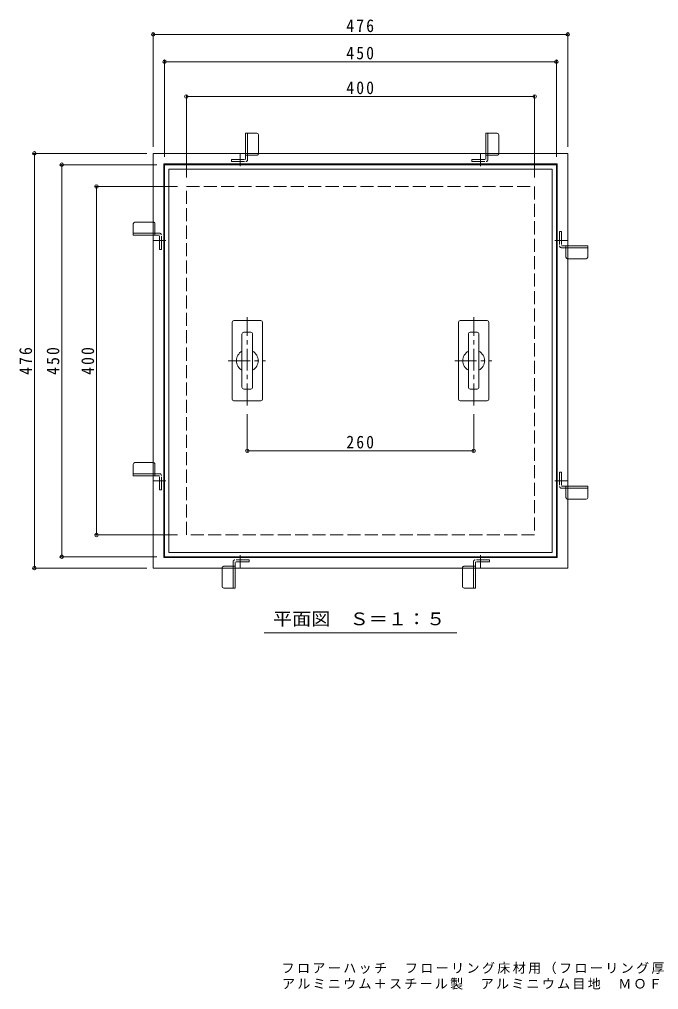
# Model space of a CAD drawing. Units: millimetres on the paper, enlarged 2 times, with parts at other scales. Extents: x -291 to 354, y -273 to 228.
# Drawn here: x -290.8 to 2.8, y -273.2 to 172.2 of the extents above; entities that cross this region are included whole.
import ezdxf
from ezdxf.enums import TextEntityAlignment as Align

# ---------------------------------------------------------------- set-up
doc = ezdxf.new("R2010")
doc.units = ezdxf.units.MM
doc.header["$LTSCALE"] = 2
doc.header["$PDMODE"] = 32
doc.header["$PDSIZE"] = 1.6
doc.linetypes.add('CHAIN1', pattern=[8, 5, -1, 1, -1])
doc.linetypes.add('DASHED3', pattern=[4, 3, -1])
for name, color, linetype, lineweight in [('0-1', 2, 'DASHED3', 9), ('0-2', 3, 'Continuous', 9), ('0-4', 7, 'Continuous', 9)]:
    doc.layers.add(name, color=color, linetype=linetype, lineweight=lineweight)
doc.layers.add('F-0', color=7, linetype='Continuous')
doc.styles.add('ＭＳ ゴシック', font='')
doc.styles.get('ＭＳ ゴシック').set_extended_font_data('MS Gothic')

msp = doc.modelspace()

# ---------------------------------------------------------------- linework, layer by layer
at = {"layer": '0-1', "linetype": 'Continuous'}
for p, q in [((-186.919, 119.897), (-181.719, 119.897)), ((-186.919, 119.897), (-186.919, 110.697)), ((-185.999, 119.897), (-185.999, 110.697)), ((-180.919, 119.097), (-180.919, 110.697)), ((-76.519, 119.897), (-71.319, 119.897)), ((-76.519, 119.897), (-76.519, 110.697)), ((-75.599, 119.897), (-75.599, 110.697)), ((-70.519, 119.097), (-70.519, 110.697)), ((-229.319, 110.697), (-38.919, 110.697)), ((-229.319, -79.703), (-229.319, 110.697)), ((-38.919, 110.697), (-38.919, -79.703)), ((-224.519, 105.897), (-43.719, 105.897)), ((-224.519, -74.903), (-224.519, 105.897)), ((-43.719, 105.897), (-43.719, -74.903)), ((-238.519, 73.097), (-238.519, 78.297)), ((-237.719, 79.097), (-229.319, 79.097)), ((-238.519, 74.017), (-229.319, 74.017)), ((-238.519, 73.097), (-229.319, 73.097)), ((-29.719, 68.297), (-38.919, 68.297)), ((-29.719, 67.377), (-38.919, 67.377)), ((-29.719, 68.297), (-29.719, 63.097)), ((-30.519, 62.297), (-38.919, 62.297)), ((-238.519, -37.303), (-238.519, -32.103)), ((-237.719, -31.303), (-229.319, -31.303)), ((-238.519, -36.383), (-229.319, -36.383)), ((-238.519, -37.303), (-229.319, -37.303)), ((-29.719, -42.103), (-38.919, -42.103)), ((-29.719, -43.023), (-38.919, -43.023)), ((-29.719, -42.103), (-29.719, -47.303)), ((-30.519, -48.103), (-38.919, -48.103)), ((-43.719, -74.903), (-224.519, -74.903)), ((-38.919, -79.703), (-229.319, -79.703)), ((-197.719, -88.103), (-197.719, -79.703)), ((-192.639, -88.903), (-192.639, -79.703)), ((-191.719, -88.903), (-191.719, -79.703)), ((-87.319, -88.103), (-87.319, -79.703)), ((-82.239, -88.903), (-82.239, -79.703)), ((-81.319, -88.903), (-81.319, -79.703)), ((-191.719, -88.903), (-196.919, -88.903)), ((-81.319, -88.903), (-86.519, -88.903))]:
    msp.add_line(p, q, dxfattribs=at)
at = {"layer": '0-1'}
for p, q in [((-193.399, 107.897), (-193.399, 106.977)), ((-193.399, 107.897), (-186.919, 107.897)), ((-193.399, 106.977), (-186.799, 106.977)), ((-189.319, 110.85), (-189.319, 103.888)), ((-186.919, 110.697), (-186.919, 107.897)), ((-186.919, 109.897), (-181.719, 109.897)), ((-185.999, 110.697), (-185.999, 107.777)), ((-82.999, 107.897), (-76.519, 107.897)), ((-82.999, 107.897), (-82.999, 106.977)), ((-82.999, 106.977), (-76.399, 106.977)), ((-78.919, 110.85), (-78.919, 103.888)), ((-76.519, 110.697), (-76.519, 107.897)), ((-76.519, 109.897), (-71.319, 109.897)), ((-75.599, 110.697), (-75.599, 107.777)), ((-214.119, 95.497), (-54.119, 95.497)), ((-214.119, -64.503), (-214.119, 95.497)), ((-54.119, 95.497), (-54.119, -64.503)), ((-228.519, 73.097), (-228.519, 78.297)), ((-229.319, 74.017), (-226.399, 74.017)), ((-229.319, 73.097), (-226.519, 73.097)), ((-226.519, 66.617), (-226.519, 73.097)), ((-225.599, 66.617), (-225.599, 73.217)), ((-41.719, 74.777), (-42.639, 74.777)), ((-42.639, 74.777), (-42.639, 68.177)), ((-41.719, 74.777), (-41.719, 68.297)), ((-229.472, 70.697), (-222.509, 70.697)), ((-38.766, 70.697), (-45.729, 70.697)), ((-38.919, 67.377), (-41.839, 67.377)), ((-38.919, 68.297), (-41.719, 68.297)), ((-39.719, 68.297), (-39.719, 63.097)), ((-226.519, 66.617), (-225.599, 66.617)), ((-228.519, -37.303), (-228.519, -32.103)), ((-42.639, -35.623), (-42.639, -42.223)), ((-41.719, -35.623), (-42.639, -35.623)), ((-41.719, -35.623), (-41.719, -42.103)), ((-229.472, -39.703), (-222.509, -39.703)), ((-229.319, -36.383), (-226.399, -36.383)), ((-229.319, -37.303), (-226.519, -37.303)), ((-226.519, -43.783), (-226.519, -37.303)), ((-225.599, -43.783), (-225.599, -37.183)), ((-38.766, -39.703), (-45.729, -39.703)), ((-226.519, -43.783), (-225.599, -43.783)), ((-38.919, -43.023), (-41.839, -43.023)), ((-38.919, -42.103), (-41.719, -42.103)), ((-39.719, -42.103), (-39.719, -47.303)), ((-54.119, -64.503), (-214.119, -64.503)), ((-189.319, -79.856), (-189.319, -72.893)), ((-78.919, -79.856), (-78.919, -72.893)), ((-191.719, -78.903), (-196.919, -78.903)), ((-192.639, -79.703), (-192.639, -76.783)), ((-185.239, -75.983), (-191.839, -75.983)), ((-185.239, -76.903), (-191.719, -76.903)), ((-191.719, -79.703), (-191.719, -76.903)), ((-185.239, -76.903), (-185.239, -75.983)), ((-81.319, -78.903), (-86.519, -78.903)), ((-82.239, -79.703), (-82.239, -76.783)), ((-74.839, -75.983), (-81.439, -75.983)), ((-74.839, -76.903), (-81.319, -76.903)), ((-81.319, -79.703), (-81.319, -76.903)), ((-74.839, -76.903), (-74.839, -75.983))]:
    msp.add_line(p, q, dxfattribs=at)
at = {"layer": '0-1', "linetype": 'Continuous'}
for centre, start, end in [((-181.719, 119.097), 0, 90), ((-71.319, 119.097), 0, 90), ((-237.719, 78.297), 90, 180), ((-30.519, 63.097), 270, 0), ((-237.719, -32.103), 90, 180), ((-30.519, -47.303), 270, 0), ((-196.919, -88.103), 180, 270), ((-86.519, -88.103), 180, 270)]:
    msp.add_arc(centre, 0.8, start, end, dxfattribs=at)
at = {"layer": '0-1'}
for centre, start, end in [((-186.799, 107.777), 270, 0), ((-181.719, 110.697), 270, 0), ((-76.399, 107.777), 270, 0), ((-71.319, 110.697), 270, 0), ((-229.319, 78.297), 0, 90), ((-226.399, 73.217), 0, 90), ((-41.839, 68.177), 180, 270), ((-38.919, 63.097), 180, 270), ((-229.319, -32.103), 0, 90), ((-226.399, -37.183), 0, 90), ((-41.839, -42.223), 180, 270), ((-38.919, -47.303), 180, 270), ((-196.919, -79.703), 90, 180), ((-191.839, -76.783), 90, 180), ((-86.519, -79.703), 90, 180), ((-81.439, -76.783), 90, 180)]:
    msp.add_arc(centre, 0.8, start, end, dxfattribs=at)
at = {"layer": '0-2'}
for p, q in [((-222.119, 103.497), (-46.119, 103.497)), ((-222.119, -72.503), (-222.119, 103.497)), ((-46.119, 103.497), (-46.119, -72.503)), ((-193.119, 33.097), (-193.119, -2.103)), ((-192.319, 33.897), (-179.919, 33.897)), ((-179.119, 33.097), (-179.119, -2.103)), ((-89.119, 33.097), (-89.119, -2.103)), ((-88.319, 33.897), (-75.919, 33.897)), ((-75.119, 33.097), (-75.119, -2.103)), ((-188.559, 27.657), (-188.559, 3.337)), ((-184.559, 28.537), (-187.679, 28.537)), ((-183.679, 3.337), (-183.679, 27.657)), ((-84.559, 27.657), (-84.559, 3.337)), ((-80.559, 28.537), (-83.679, 28.537)), ((-79.679, 3.337), (-79.679, 27.657)), ((-184.559, 2.457), (-187.679, 2.457)), ((-80.559, 2.457), (-83.679, 2.457)), ((-179.919, -2.903), (-192.319, -2.903)), ((-75.919, -2.903), (-88.319, -2.903)), ((-46.119, -72.503), (-222.119, -72.503))]:
    msp.add_line(p, q, dxfattribs=at)
at = {"layer": '0-2', "linetype": 'CHAIN1'}
for p, q in [((-186.119, -5.014), (-186.119, 35.47)), ((-82.119, -5.014), (-82.119, 35.47)), ((-194.844, 15.497), (-177.78, 15.497)), ((-90.844, 15.497), (-73.78, 15.497))]:
    msp.add_line(p, q, dxfattribs=at)
at = {"layer": '0-2'}
msp.add_lwpolyline([(-224.119, -74.503), (-224.119, 105.497), (-44.119, 105.497), (-44.119, -74.503)], close=True, dxfattribs=at)
for centre, radius, start, end in [((-192.319, 33.097), 0.8, 90, 180), ((-179.919, 33.097), 0.8, 0, 90), ((-88.319, 33.097), 0.8, 90, 180), ((-75.919, 33.097), 0.8, 0, 90), ((-187.679, 27.657), 0.88, 90, 180), ((-184.559, 27.657), 0.88, 0, 90), ((-83.679, 27.657), 0.88, 90, 180), ((-80.559, 27.657), 0.88, 0, 90), ((-186.119, 15.497), 5, 119.20927, 240.79073), ((-186.119, 15.497), 5, 299.20914, 60.79086), ((-82.119, 15.497), 5, 119.20927, 240.79073), ((-82.119, 15.497), 5, 299.20914, 60.79086), ((-187.679, 3.337), 0.88, 180, 270), ((-184.559, 3.337), 0.88, 270, 0), ((-83.679, 3.337), 0.88, 180, 270), ((-80.559, 3.337), 0.88, 270, 0), ((-192.319, -2.103), 0.8, 180, 270), ((-179.919, -2.103), 0.8, 270, 0), ((-88.319, -2.103), 0.8, 180, 270), ((-75.919, -2.103), 0.8, 270, 0)]:
    msp.add_arc(centre, radius, start, end, dxfattribs=at)
at = {"layer": '0-4'}
for p, q in [((-229.319, 113.709), (-229.319, 165.9)), ((-229.319, 165.3), (-38.919, 165.3)), ((-38.919, 113.709), (-38.919, 165.9)), ((-224.119, 109.122), (-224.119, 153.362)), ((-224.119, 152.762), (-44.119, 152.762)), ((-44.119, 109.122), (-44.119, 153.362)), ((-214.119, 99.543), (-214.119, 137.396)), ((-214.119, 136.796), (-54.119, 136.796)), ((-54.119, 99.543), (-54.119, 137.396)), ((-232.33, 110.697), (-284.522, 110.697)), ((-283.922, -79.703), (-283.922, 110.697)), ((-227.744, 105.497), (-271.984, 105.497)), ((-271.384, -74.503), (-271.384, 105.497)), ((-218.164, 95.497), (-256.018, 95.497)), ((-255.418, -64.503), (-255.418, 95.497)), ((-186.119, -26.457), (-186.119, -9.014)), ((-82.119, -26.457), (-82.119, -9.014)), ((-186.119, -25.857), (-82.119, -25.857)), ((-218.164, -64.503), (-256.018, -64.503)), ((-227.744, -74.503), (-271.984, -74.503)), ((-232.33, -79.703), (-284.522, -79.703)), ((-178.422, -109.422), (-89.815, -109.422))]:
    msp.add_line(p, q, dxfattribs=at)
for p in [(-229.319, 165.3), (-38.919, 165.3), (-224.119, 152.762), (-44.119, 152.762), (-214.119, 136.796), (-54.119, 136.796), (-283.922, 110.697), (-271.384, 105.497), (-255.418, 95.497), (-186.119, -25.857), (-82.119, -25.857), (-255.418, -64.503), (-271.384, -74.503), (-283.922, -79.703)]:
    msp.add_point(p, dxfattribs=at)

# ---------------------------------------------------------------- texts
at = {"layer": '0-4', "color": 2, "style": 'ＭＳ ゴシック', "width": 1.1}
msp.add_text('平面図\u3000Ｓ＝１：５', height=5.865, dxfattribs=at).set_placement((-174.325, -107.73), align=Align.BOTTOM_LEFT)
at = {"layer": '0-4', "color": 2, "char_height": 5.865, "attachment_point": 7, "style": 'ＭＳ ゴシック'}
for s, insert in [('\\T1.27;\\W0.9;476', (-140.619, 166.3)), ('\\T1.27;\\W0.9;450', (-140.619, 153.762)), ('\\T1.27;\\W0.9;400', (-140.619, 137.796)), ('\\T1.27;\\W0.9;260', (-140.619, -24.857))]:
    msp.add_mtext(s, dxfattribs=dict(at, insert=insert))
at = {"layer": '0-4', "color": 2, "char_height": 5.865, "attachment_point": 7, "rotation": 90, "style": 'ＭＳ ゴシック'}
for s, insert in [('\\T1.27;\\W0.9;476', (-284.922, 8.997)), ('\\T1.27;\\W0.9;450', (-272.384, 8.997)), ('\\T1.27;\\W0.9;400', (-256.418, 8.997))]:
    msp.add_mtext(s, dxfattribs=dict(at, insert=insert))
at = {"layer": 'F-0', "char_height": 4.399, "attachment_point": 7, "style": 'ＭＳ ゴシック'}
for s, insert in [('\\T1.18;フロアーハッチ\u3000フローリング床材用（フローリング厚15mm）屋内用\u3000一般形', (-170.376, -266.095)), ('\\T1.17;アルミニウム＋スチール製\u3000アルミニウム目地\u3000ＭＯＦＭ－４５０－１５－Ｃ', (-170.165, -273.234))]:
    msp.add_mtext(s, dxfattribs=dict(at, insert=insert))

doc.saveas('drawing.dxf')
